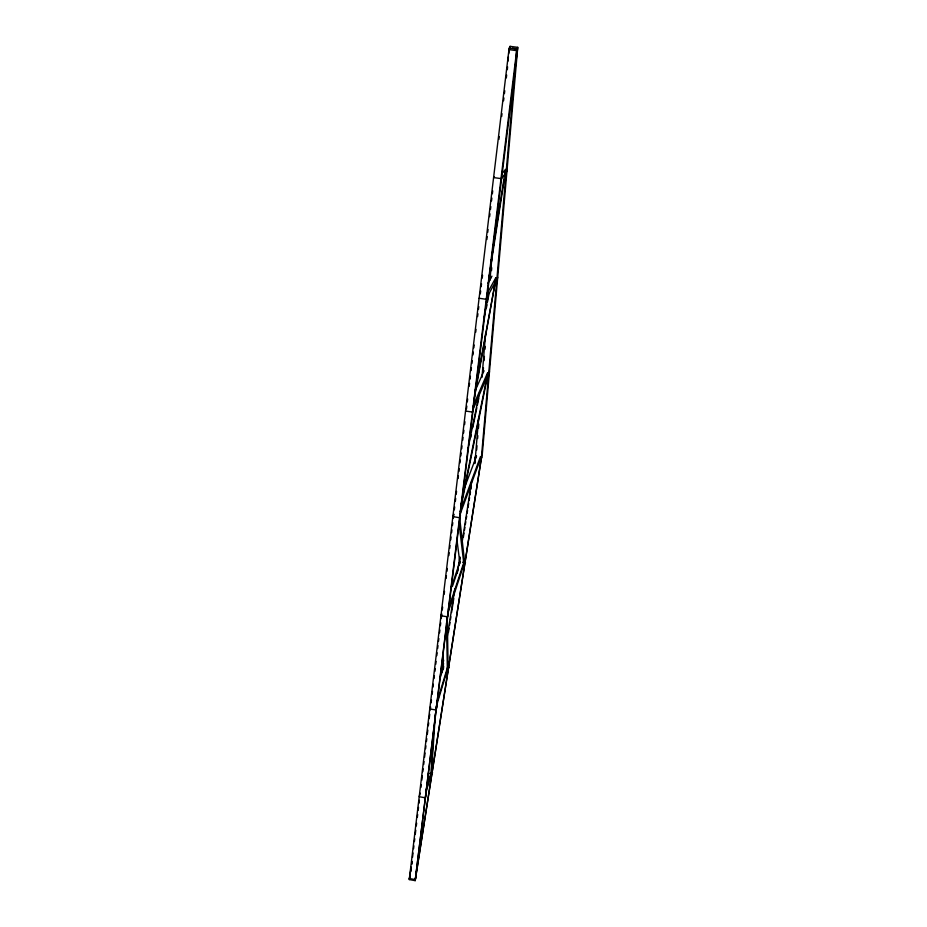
<?xml version="1.0" encoding="UTF-8"?>
<svg xmlns="http://www.w3.org/2000/svg" width="927" height="927" viewBox="0 0 927 927"><rect width="100%" height="100%" fill="white"/><g stroke="black" fill="none" stroke-linecap="round" stroke-linejoin="round"><path stroke-width="1.39" d="M430.835 774.717L433.848 728.599M431.669 769.989L434.89 720.951M435.18 716.617L435.366 713.732M478.599 418.587L475.319 458.344L475.957 455.725M481.982 377.405L485.644 333.048M492.249 252.886L490.001 280.081L490.696 277.579M507.336 69.676L507.579 66.814M508.042 61.089L508.402 56.79M508.633 53.928L510.082 46.35L517.741 47.335L482.191 455.331L481.252 459.259L516.675 50.626L517.741 47.335M476.64 450.093L476.999 445.76M477.602 438.541L477.834 435.655M478.436 428.436L478.795 424.102M483.222 370.696L483.454 367.845M484.045 360.696L484.404 356.408M484.995 349.259L485.227 346.397M491.507 270.614L491.739 267.764M509.85 49.201L510.082 46.35M512.48 48.169L517.579 48.83L415.18 880.65L409.259 879.572L509.143 48.134L509.931 47.845M410.823 871.484L411.159 868.634M411.669 864.37L412.017 861.519M412.527 857.243L413.048 852.979M413.558 848.703L413.905 845.853M414.415 841.577L414.763 838.738M415.273 834.462L415.783 830.186M416.304 825.922L416.64 823.072M417.324 817.371L417.671 814.532M418.181 810.256L418.529 807.405M419.039 803.141L419.386 800.291M420.928 787.429L421.275 784.566M421.797 780.256L422.318 775.957M422.828 771.658L423.175 768.784M423.697 764.485L424.045 761.612M424.554 757.313L425.076 753.002M425.597 748.703L425.933 745.841M426.455 741.53L426.802 738.668M427.324 734.358L427.834 730.059M428.355 725.76L428.703 722.886M429.213 718.587L429.734 714.277M430.255 709.978L430.603 707.104M431.113 702.817L431.461 699.966M432.144 694.242L432.492 691.391M433.002 687.104L433.349 684.242M434.033 678.529L434.381 675.679M434.902 671.391L435.238 668.529M435.76 664.253L436.096 661.391M436.791 655.679L437.127 652.817M437.648 648.529L437.996 645.679M438.506 641.391L438.853 638.529M439.537 632.817L439.885 629.966M440.395 625.679L440.742 622.817M441.252 618.541L441.773 614.253M442.295 609.966L442.631 607.104M444.184 594.219L444.531 591.356M446.072 578.483L446.42 575.621M446.941 571.333L447.277 568.471M448.83 555.597L449.178 552.735M449.688 548.436L450.035 545.574M450.731 539.862L451.067 537M451.588 532.701L451.936 529.838M452.446 525.551L452.793 522.689M453.303 518.39L453.824 514.103L452.863 516.629L459.549 517.695L460.487 515.157M454.334 509.838L454.682 506.999M455.366 501.31L455.702 498.471M456.223 494.207L456.559 491.368M458.1 478.575L458.436 475.736M458.958 471.472L459.294 468.633M459.977 462.944L460.325 460.105M460.835 455.841L461.183 453.002M461.692 448.738L462.028 445.887M462.712 440.209L463.06 437.37M463.57 433.106L463.917 430.255M464.601 424.578L464.937 421.739M466.478 408.946L466.826 406.107M467.335 401.843L467.671 399.004M469.213 386.211L469.56 383.372M470.07 379.108L470.406 376.269M471.101 370.58L471.437 367.741M471.947 363.477L472.295 360.638M472.979 354.948L473.315 352.109M473.836 347.845L474.172 345.006M475.713 332.214L476.049 329.375M477.59 316.594L477.938 313.743M478.448 309.479L478.795 306.64M480.337 293.836L480.673 290.974M481.194 286.686L481.53 283.824M482.225 278.112L482.573 275.249M486.872 239.514L487.208 236.652M487.729 232.364L488.077 229.502M489.618 216.64L489.966 213.778M490.476 209.49L490.823 206.628M491.519 200.916L491.855 198.054M492.376 193.766L492.712 190.904M498.911 139.409L499.259 136.547M501.669 116.524L502.017 113.662M503.558 100.788L503.906 97.926M504.427 93.627L504.763 90.765M506.316 77.891L506.663 75.029M415.18 880.65L516.837 49.119L517.579 48.83M505.447 170.533L505.006 174.149L500.707 179.375M496.2 277.903L495.794 281.182L486.501 298.216M488.008 372.735L487.672 375.4L473.141 409.131M490.881 262.318L491.333 259.467M491.773 256.617L505.18 171.113L504.983 175.191M488.958 277.416L489.398 274.577M489.85 271.738L504.311 179.456M415.331 879.607L481.519 457.173L415.331 879.607L409.41 878.529L411.194 867.104M411.646 864.242L412.098 861.38M441.623 672.932L443.639 660.094M447.208 637.278L454.809 588.796M457.266 573.106L459.722 557.428M462.179 541.75L471.785 480.487M474.462 463.384L475.574 456.258L474.914 463.581M442.225 672.168L442.666 669.317M443.558 663.639L442.515 667.22M448.459 632.411L449.12 628.158M449.56 625.319L450.012 622.481M450.452 619.642L450.904 616.803M451.565 612.55L453.79 598.355M458.911 565.702L459.352 562.863M459.792 560.024L460.244 557.197M463.349 537.336L464.021 533.083M464.462 530.244L464.914 527.405M465.354 524.566L465.794 521.739M466.246 518.9L466.687 516.061M467.127 513.222L467.579 510.395M468.019 507.556L468.691 503.303M469.132 500.464L469.572 497.625M470.024 494.786L470.464 491.947M470.904 489.12L471.356 486.281M475.076 391.565L496.038 277.984L474.149 398.934M484.253 317.092L488.738 292.967M486.443 307.683L486.965 304.856M487.486 302.028L488.807 294.948M461.171 503.882L487.672 373.639M461.183 505.968L487.892 374.578M467.556 450.846L468.135 448.008M468.714 445.18L479.468 392.828M470.719 437.509L471.298 434.682M472.758 427.614L476.814 407.845M477.393 405.029L478.842 397.961M488.517 375.493L489.491 371.634M496.698 281.043L497.706 277.289M409.259 879.572L410.302 875.76M426.316 794.242L425.308 797.799L419.213 796.722L420.244 793.164M426.119 790.117L431.032 772.747M426.072 792.168L430.997 774.74M506.003 173.685L507.046 170.116M437.023 706.745L436.038 710.012L429.757 708.935L430.429 706.756M436.907 702.342L447.532 667.301M436.061 707.289L447.092 670.754M439.885 678.761L443.627 666.64M448.367 611.646L463.998 564.149M448.39 613.883L447.44 616.814L440.951 615.737L441.611 613.79M448.378 609.19L464.45 560.58L459.583 516.953M452.353 586.559L458.286 568.935M450.985 588.274L460.093 561.298M460.116 514.242L480.476 458.981M460.116 511.519L480.453 456.629M463.859 489.444L476.536 456.026M473.361 409.989L472.469 412.075L465.551 411.032M473.118 406.096L487.614 372.689M409.41 878.529L410.163 876.803M474.891 391.31L484.045 370.788M432.538 772.631L431.889 773.871L428.344 773.245M487.104 297.718L486.246 299.294L479.097 298.262M487.069 293.604L495.667 278.007M487.845 283.361L491.936 276.176M448.448 668.228L449.016 667.475M501.808 177.613L501.009 178.598L493.593 177.578L494.439 176.617M502.167 173.395L505.597 169.328M465.481 562.399L462.619 562.272M509.143 48.134L516.837 49.119M508.993 49.641L516.675 50.626M456.768 538.541L459.989 563.628M459.166 524.079L463.882 564.253M443.083 653.257L443.465 668.842M446.513 622.782L447.359 669.503M447.277 617.486L448.054 664.427M464.45 560.58L464.149 562.956L464.566 560.476"/></g></svg>
